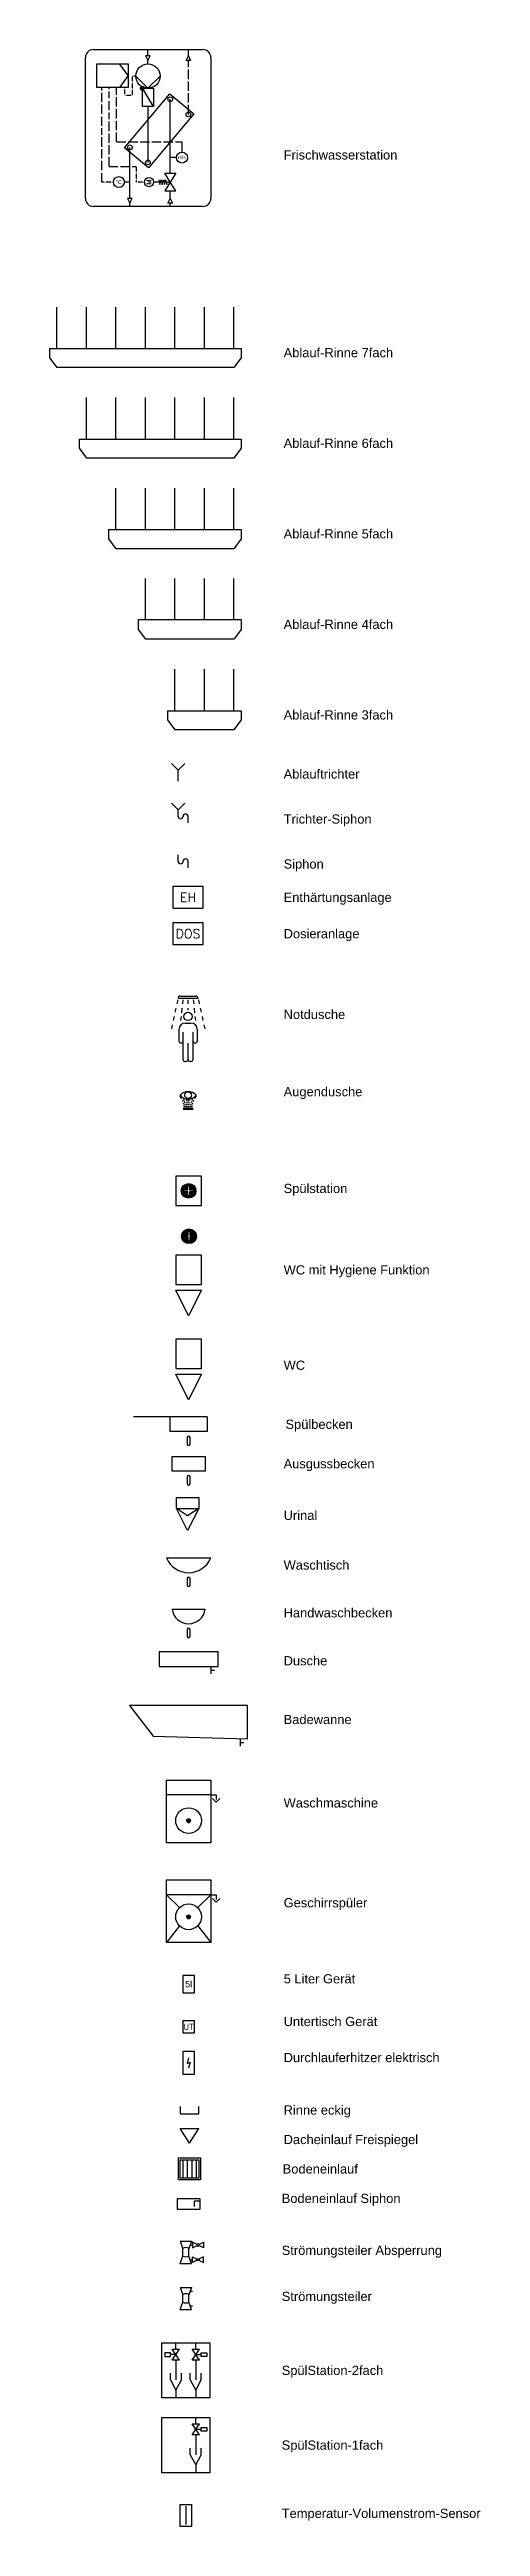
# Model space of a CAD drawing. Header units: millimetres. Extents: x 6818 to 12662, y -21665 to 11978.
import ezdxf
from ezdxf.enums import TextEntityAlignment as Align

# ---------------------------------------------------------------- set-up
doc = ezdxf.new("R2010")
doc.units = ezdxf.units.MM
doc.linetypes.add('AUSGEZOGEN', pattern=[0])
doc.linetypes.add('VERDECKT', pattern=[9.525, 6.35, -3.175])
doc.layers.add('X__PLAN', color=7, linetype='Continuous')
doc.styles.add('Romans', font='Romans.shx')
doc.styles.add('SIMPLEX', font='simplex', dxfattribs={"width": 0.8, "height": 2.5})
doc.styles.get("Standard").update_dxf_attribs({"font": 'arial.ttf'})

# ---------------------------------------------------------------- blocks, each defined once
blk = doc.blocks.new('Dosieranlage')
blk.add_lwpolyline([(-200, 150), (200, 150), (200, -150), (-200, -150)], close=True)
at = {"style": 'Romans'}
blk.add_text('DOS', height=125, dxfattribs=at).set_placement((0, 0), align=Align.MIDDLE_CENTER)
blk = doc.blocks.new('Enthärtungsanlage')
blk.add_lwpolyline([(-200, 150), (200, 150), (200, -150), (-200, -150)], close=True)
at = {"style": 'Romans'}
blk.add_text('EH', height=125, dxfattribs=at).set_placement((0, 0), align=Align.MIDDLE_CENTER)
blk = doc.blocks.new('Augendusche')
at = {"linetype": 'Continuous', "lineweight": -2}
for p, q in [((136, 28), (-136, 28)), ((107, 0), (-107, 0)), ((-34, 228), (-34, 257)), ((-34, 172), (-34, 200)), ((-34, 115), (-34, 144)), ((-34, 59), (-34, 87)), ((-34, 28), (-34, 30)), ((0, 254), (0, 226)), ((0, 198), (0, 170)), ((0, 141), (0, 113)), ((0, 85), (0, 57)), ((34, 228), (34, 257)), ((34, 172), (34, 200)), ((34, 115), (34, 144)), ((34, 59), (34, 87)), ((34, 28), (34, 30))]:
    blk.add_line(p, q, dxfattribs=at)
blk.add_circle((0, 391), 90.5, dxfattribs=at)
for centre, radius, start, end in [((-661, 16), 560, 29.37533, 38.96047), ((0, 175), 306, 44.76027, 135.23973), ((0, 543), 265, 214.97599, 325.02401), ((-661, 16), 560, 19.86102, 24.06528), ((-107, 28), 28.3, 180, 270), ((-661, 16), 560, 12.70748, 16.14214), ((-778, 25), 710, 18.20341, 21.09322), ((-661, 16), 560, 6.34846, 9.46107), ((-661, 16), 560, 1.21861, 3.33569), ((-778, 25), 710, 12.90299, 15.4913), ((-778, 25), 710, 7.97499, 10.40503), ((-778, 25), 710, 3.25979, 5.59706), ((-778, 25), 710, 0.24013, 0.9548), ((778, 25), 710, 179.0452, 179.75987), ((778, 25), 710, 174.40294, 176.74021), ((778, 25), 710, 169.59497, 172.02501), ((778, 25), 710, 164.5087, 167.09701), ((661, 16), 560, 176.66431, 178.78139), ((778, 25), 710, 158.90678, 161.79659), ((661, 16), 560, 170.53893, 173.65154), ((107, 28), 28.3, 270, 0), ((661, 16), 560, 163.85786, 167.29252), ((661, 16), 560, 155.93472, 160.13898), ((661, 16), 560, 141.03953, 150.62467)]:
    blk.add_arc(centre, radius, start, end, dxfattribs=at)
blk = doc.blocks.new('Notdusche')
at = {"color": 0, "linetype": 'Continuous', "lineweight": -2}
for p, q in [((-215, 0), (215, 0)), ((-379, -554), (-403, -667)), ((-330, -328), (-354, -441)), ((-281, -102), (-306, -215)), ((-271, -57), (271, -57)), ((-189, -554), (-202, -667)), ((-165, -328), (-178, -452)), ((-141, -102), (-153, -215)), ((0, -215), (0, -102)), ((0, -384), (0, -328)), ((141, -102), (153, -215)), ((165, -328), (178, -452)), ((189, -554), (202, -667)), ((271, -57), (271, -57)), ((281, -102), (306, -215)), ((330, -328), (354, -441)), ((379, -554), (403, -667)), ((-428, -780), (-452, -893)), ((-249, -905), (-249, -1221)), ((-136, -1719), (-136, -984)), ((-79, -735), (79, -735)), ((0, -1719), (0, -1278)), ((136, -1719), (136, -984)), ((249, -905), (249, -1221)), ((428, -780), (452, -893)), ((-79, -1775), (-57, -1775)), ((79, -1775), (57, -1775))]:
    blk.add_line(p, q, dxfattribs=at)
blk.add_circle((0, -554), 113, dxfattribs=at)
for centre, radius, start, end in [((-215, -57), 56.5, 90, 180), ((215, -57), 56.5, 0, 90), ((-79, -905), 170, 90, 180), ((-192, -1221), 56.5, 180, 270), ((-192, -1221), 56.5, 270, 0), ((79, -905), 170, 0, 90), ((192, -1221), 56.5, 180, 270), ((192, -1221), 56.5, 270, 0), ((-79, -1719), 56.5, 180, 270), ((-57, -1719), 56.5, 270, 0), ((57, -1719), 56.5, 180, 270), ((79, -1719), 56.5, 270, 0)]:
    blk.add_arc(centre, radius, start, end, dxfattribs=at)
blk = doc.blocks.new('Ablauftrichter')
for points in [[(-90, 90), (0, 0), (90, 90)], [(0, -150), (0, 0)]]:
    blk.add_lwpolyline(points)
blk = doc.blocks.new('Siphon')
for points in [[(-67.5, 0), (-67.5, 90)], [(67.5, -90), (67.5, 0)]]:
    blk.add_lwpolyline(points)
for centre, start, end in [((33.75, 0), 0, 180), ((-33.75, 0), 180, 0)]:
    blk.add_arc(centre, 33.75, start, end)
blk = doc.blocks.new('Trichter-Siphon')
for points in [[(-90, 90), (0, 0), (90, 90)], [(0, -90), (0, 0)], [(135, -180), (135, -90)]]:
    blk.add_lwpolyline(points)
for centre, start, end in [((33.75, -90), 180, 0), ((101.25, -90), 0, 180)]:
    blk.add_arc(centre, 33.75, start, end)
blk = doc.blocks.new('Ablauf-Rinne 5fach')
for p, q in [((-900, 260), (-900, 135)), ((-900, 135), (-800, 0)), ((-800, 260), (-800, 260)), ((900, 135), (800, 0)), ((900, 260), (900, 135))]:
    blk.add_line(p, q)
for points in [[(-900, 260), (900, 260)], [(800, 0), (-800, 0)]]:
    blk.add_lwpolyline(points)
blk = doc.blocks.new('Ablauf-Rinne 4fach')
for p, q in [((-700, 271), (-700, 135)), ((-700, 135), (-600, 0)), ((-600, 271), (-600, 271)), ((700, 135), (600, 0)), ((700, 271), (700, 135))]:
    blk.add_line(p, q)
for points in [[(-700, 271), (700, 271)], [(600, 0), (-600, 0)]]:
    blk.add_lwpolyline(points)
blk = doc.blocks.new('Ablauf-Rinne 33fach')
for p, q in [((-500, 260), (-500, 135)), ((-500, 135), (-400, 0)), ((-400, 260), (-400, 260)), ((500, 135), (400, 0)), ((500, 260), (500, 135))]:
    blk.add_line(p, q)
for points in [[(-500, 260), (500, 260)], [(400, 0), (-400, 0)]]:
    blk.add_lwpolyline(points)
blk = doc.blocks.new('Dacheinlauf Freispiegel')
for p, q in [((-125, 100), (125, 100)), ((0, -100), (-125, 100)), ((0, -100), (125, 100))]:
    blk.add_line(p, q)
blk = doc.blocks.new('Rinne eckig')
for p, q in [((-125, 50), (-125, -50)), ((125, -50), (125, 50)), ((-125, -50), (125, -50))]:
    blk.add_line(p, q)
blk = doc.blocks.new('Bodeneinlauf')
for p, q in [((-90, 125), (-90, -125)), ((-30, 125), (-30, -125)), ((30, 125), (30, -125)), ((90, 125), (90, -125))]:
    blk.add_line(p, q)
for points in [[(-150, 150), (150, 150), (150, -150), (-150, -150)], [(-125, 125), (125, 125), (125, -125), (-125, -125)]]:
    blk.add_lwpolyline(points, close=True)
blk = doc.blocks.new('Bodeneinlauf Siphon')
for p, q in [((0, 0), (-75, 0)), ((-75, 0), (-75, -75))]:
    blk.add_line(p, q)
for points in [[(0, 37.5), (0, -112.5), (-300, -112.5), (-300, 37.5)], [(-300, 37.5), (0, 37.5)]]:
    blk.add_lwpolyline(points)
blk = doc.blocks.new('Spülstation')
h = blk.add_hatch(color=2)
h.paths.add_polyline_path([(100, 0, 1), (-100, 0, 1)])
h.paths.add_polyline_path([(12.5, -12.5), (12.5, -67.5), (-12.5, -67.5), (-12.5, -12.5), (-67.5, -12.5), (-67.5, 12.5), (-12.5, 12.5), (-12.5, 67.5), (12.5, 67.5), (12.5, 12.5), (67.5, 12.5), (67.5, -12.5)], flags=16)
at = {"linetype": 'Continuous'}
for p, q in [((-67.5, -12.5), (-67.5, 12.5)), ((-67.5, 12.5), (-12.5, 12.5)), ((-12.5, 67.5), (12.5, 67.5)), ((-12.5, 12.5), (-12.5, 67.5)), ((12.5, 67.5), (12.5, 12.5)), ((12.5, 12.5), (67.5, 12.5)), ((67.5, 12.5), (67.5, -12.5)), ((-12.5, -12.5), (-67.5, -12.5)), ((-12.5, -67.5), (-12.5, -12.5)), ((12.5, -67.5), (-12.5, -67.5)), ((12.5, -12.5), (12.5, -67.5)), ((67.5, -12.5), (12.5, -12.5))]:
    blk.add_line(p, q, dxfattribs=at)
at = {"color": 0, "linetype": 'Continuous', "lineweight": -2}
blk.add_lwpolyline([(-175, -200), (175, -200), (175, 200), (-175, 200), (-175, -200)], dxfattribs=at)
at = {"linetype": 'Continuous'}
blk.add_circle((0, 0), 100, dxfattribs=at)
blk = doc.blocks.new('WC mit Hygiene Funktion')
h = blk.add_hatch(color=2)
h.paths.add_polyline_path([(105, 668, 1), (-95, 668, 1)])
h.paths.add_polyline_path([(18, 656), (18, 601), (-7, 601), (-7, 656), (-62, 656), (-62, 681), (-7, 681), (-7, 736), (18, 736), (18, 681), (73, 681), (73, 656)], flags=16)
at = {"linetype": 'Continuous'}
for p, q in [((-62, 656), (-62, 681)), ((-62, 681), (-7, 681)), ((-7, 736), (18, 736)), ((-7, 681), (-7, 736)), ((18, 736), (18, 681)), ((18, 681), (73, 681)), ((73, 681), (73, 656)), ((-7, 656), (-62, 656)), ((-7, 601), (-7, 656)), ((18, 601), (-7, 601)), ((18, 656), (18, 601)), ((73, 656), (18, 656))]:
    blk.add_line(p, q, dxfattribs=at)
at = {"color": 0, "linetype": 'Continuous', "lineweight": -2}
for p, q in [((-175, -62), (175, -62)), ((0, -412), (-175, -62)), ((175, -62), (0, -412))]:
    blk.add_line(p, q, dxfattribs=at)
blk.add_lwpolyline([(-175, 12), (175, 12), (175, 412), (-175, 412), (-175, 12)], dxfattribs=at)
at = {"linetype": 'Continuous'}
blk.add_circle((5, 668), 100, dxfattribs=at)
blk = doc.blocks.new('WC')
at = {"color": 0, "linetype": 'Continuous', "lineweight": -2}
for p, q in [((-175, -62.5), (175, -62.5)), ((0, -412.5), (-175, -62.5)), ((175, -62.5), (0, -412.5))]:
    blk.add_line(p, q, dxfattribs=at)
blk.add_lwpolyline([(-175, 12.5), (175, 12.5), (175, 412.5), (-175, 412.5), (-175, 12.5)], dxfattribs=at)
blk = doc.blocks.new('Spülbecken')
at = {"color": 0, "linetype": 'Continuous', "lineweight": -2}
for p, q in [((250, 100), (-750, 100)), ((-250, -100), (-250, 100)), ((250, 100), (250, -100)), ((250, -100), (-250, -100))]:
    blk.add_line(p, q, dxfattribs=at)
blk.add_lwpolyline([(-20, -180), (-20, -270, 1), (20, -270), (20, -180, 1), (-20, -180, 1)], format="xyb", dxfattribs=at)
blk = doc.blocks.new('Ausgussbecken')
at = {"color": 0, "linetype": 'Continuous', "lineweight": -2}
for p, q in [((-225, 100), (225, 100)), ((-225, -100), (-225, 100)), ((225, 100), (225, -100)), ((225, -100), (-225, -100))]:
    blk.add_line(p, q, dxfattribs=at)
blk.add_lwpolyline([(-20, -180), (-20, -270, 1), (20, -270), (20, -180, 1), (-20, -180, 1)], format="xyb", dxfattribs=at)
blk = doc.blocks.new('Urinal')
at = {"color": 0, "linetype": 'Continuous', "lineweight": -2}
for p, q in [((-150, 75), (-150, 225)), ((-150, 225), (150, 225)), ((0, -225), (-150, 75)), ((0, -25), (-150, 75)), ((-150, 75), (150, 75)), ((150, 75), (0, -225)), ((150, 75), (0, -25)), ((150, 225), (150, 75))]:
    blk.add_line(p, q, dxfattribs=at)
blk = doc.blocks.new('Waschtisch')
at = {"color": 0, "linetype": 'Continuous', "lineweight": -2}
for p, q in [((-300, 100), (300, 100)), ((0, 100), (0, 100))]:
    blk.add_line(p, q, dxfattribs=at)
blk.add_lwpolyline([(-20, -180), (-20, -270, 1), (20, -270), (20, -180, 1), (-20, -180, 1)], format="xyb", dxfattribs=at)
blk.add_arc((0, 225), 325, 202.6199, 337.3801, dxfattribs=at)
blk = doc.blocks.new('Handwaschbecken')
at = {"color": 0, "linetype": 'Continuous', "lineweight": -2}
blk.add_line((-225, 100), (225, 100), dxfattribs=at)
blk.add_lwpolyline([(-20, -180), (-20, -270, 1), (20, -270), (20, -180, 1), (-20, -180, 1)], format="xyb", dxfattribs=at)
blk.add_arc((0, 126.5625), 226.5625, 186.73292133, 353.26707867, dxfattribs=at)
blk = doc.blocks.new('Dusche')
at = {"color": 0, "linetype": 'Continuous', "lineweight": -2}
for p, q in [((300, -100), (300, -200)), ((300, -150), (350, -150))]:
    blk.add_line(p, q, dxfattribs=at)
blk.add_lwpolyline([(-400, 100), (-400, -100), (400, -100), (400, 100), (-400, 100)], dxfattribs=at)
blk = doc.blocks.new('Badewanne')
at = {"color": 0, "linetype": 'Continuous', "lineweight": -2}
for p, q in [((541, -242), (541, -342)), ((541, -292), (591, -292))]:
    blk.add_line(p, q, dxfattribs=at)
blk.add_lwpolyline([(641, 208), (-959, 208), (-641, -208), (641, -242)], close=True, dxfattribs=at)
blk = doc.blocks.new('Waschmaschine')
h = blk.add_hatch()
h.set_pattern_fill('_USER', color=256, style=0, double=1, pattern_type=0)
h.set_pattern_definition([(0, (-5e-12, -247), (0, 1), []), (90, (-5e-12, -247), (-1, 1e-16), [])])
h.paths.add_polyline_path([(25, -125, 1), (-25, -125, 1)])
at = {"color": 0, "linetype": 'Continuous', "lineweight": -2}
for p, q in [((-300, -425), (-300, 425)), ((-300, 425), (300, 425)), ((300, 425), (300, -425)), ((300, 225), (-300, 225)), ((300, -425), (-300, -425))]:
    blk.add_line(p, q, dxfattribs=at)
for points in [[(300, 225), (375, 225), (375, 162.5)], [(425, 175), (375, 125), (325, 175)]]:
    blk.add_lwpolyline(points, dxfattribs=at)
blk.add_circle((0, -125), 175, dxfattribs=at)
blk.add_circle((0, -125), 25)
blk = doc.blocks.new('Geschirrspüler')
h = blk.add_hatch()
h.set_pattern_fill('_USER', color=256, style=0, double=1, pattern_type=0)
h.set_pattern_definition([(0, (-7e-12, -197), (0, 1), []), (90, (-7e-12, -197), (-1, 1e-16), [])])
h.paths.add_polyline_path([(25, -75, 1), (-25, -75, 1)])
at = {"color": 0, "linetype": 'Continuous', "lineweight": -2}
for p, q in [((-300, -425), (-300, 425)), ((-300, 425), (300, 425)), ((300, 425), (300, -425)), ((300, 225), (-300, 225)), ((-300, 225), (-125, 50)), ((300, 225), (125, 50)), ((-125, -200), (-300, -425)), ((125, -200), (300, -425)), ((300, -425), (-300, -425))]:
    blk.add_line(p, q, dxfattribs=at)
for points in [[(300, 225), (375, 225), (375, 162)], [(425, 175), (375, 125), (325, 175)]]:
    blk.add_lwpolyline(points, dxfattribs=at)
blk.add_circle((0, -75), 175, dxfattribs=at)
blk.add_circle((0, -75), 25)
blk = doc.blocks.new('5 Liter Gerät')
at = {"color": 0, "linetype": 'Continuous', "lineweight": -2}
for p, q in [((-80, 117.5), (-80, -117.5)), ((80, 117.5), (-80, 117.5)), ((80, -117.5), (80, 117.5)), ((-80, -117.5), (80, -117.5))]:
    blk.add_line(p, q, dxfattribs=at)
blk.add_text('5l', height=87.5, dxfattribs=at).set_placement((0, 0), align=Align.MIDDLE_CENTER)
blk = doc.blocks.new('Untertisch Gerät')
at = {"color": 0, "linetype": 'Continuous', "lineweight": -2}
for p, q in [((80, 80), (-80, 80)), ((-80, 80), (-80, -80)), ((80, -80), (80, 80)), ((-80, -80), (80, -80))]:
    blk.add_line(p, q, dxfattribs=at)
at = {"color": 0, "linetype": 'Continuous', "lineweight": -2, "width": 0.8}
blk.add_text('UT', height=87.5, dxfattribs=at).set_placement((0, 0), align=Align.MIDDLE_CENTER)
blk = doc.blocks.new('Durchlauferhitzer elektrisch')
at = {"color": 0, "linetype": 'Continuous', "lineweight": -2}
for p, q in [((-80, 155), (-80, -155)), ((80, 155), (-80, 155)), ((0, 70), (-20, -10)), ((-20, -10), (20, 10)), ((20, 10), (0, -70)), ((80, -155), (80, 155)), ((-80, -155), (80, -155))]:
    blk.add_line(p, q, dxfattribs=at)
blk = doc.blocks.new('Ablauf-Rinne 6fach')
for p, q in [((-1100, 260), (-1100, 135)), ((-1100, 135), (-1000, 0)), ((-1000, 260), (-1000, 260)), ((1100, 135), (1000, 0)), ((1100, 260), (1100, 135))]:
    blk.add_line(p, q)
for points in [[(-1100, 260), (1100, 260)], [(1000, 0), (-1000, 0)]]:
    blk.add_lwpolyline(points)
blk = doc.blocks.new('Ablauf-Rinne 7fach')
for p, q in [((-1300, 260), (-1300, 135)), ((-1300, 135), (-1200, 0)), ((-1200, 260), (-1200, 260)), ((1300, 135), (1200, 0)), ((1300, 260), (1300, 135))]:
    blk.add_line(p, q)
for points in [[(-1300, 260), (1300, 260)], [(1200, 0), (-1200, 0)]]:
    blk.add_lwpolyline(points)
blk = doc.blocks.new('Frischwasserstation')
at = {"linetype": 'Continuous'}
h = blk.add_hatch(dxfattribs=at)
h.set_pattern_fill('_USER', color=0, scale=0.4, angle=-90, style=0, double=1, pattern_type=0)
h.set_pattern_definition([(270, (-75, 539.62506), (0.4, -1e-16), []), (360, (-75, 539.62506), (1e-16, 0.4), [])])
h.paths.add_polyline_path([(-75, 515, 1), (-75, 565, 1)])
for p, q in [((-747, 1065), (747, 1065)), ((0, 982), (0, 1065)), ((-847, -958), (-847, 958)), ((0, 870), (0, 918)), ((853, 958), (853, -958)), ((-320, -269), (297, 466)), ((297, 466), (624, 192)), ((303, -615), (303, 391)), ((0, 290), (0, -468)), ((624, 192), (7, -543)), ((7, -543), (-320, -269)), ((-245, -960), (-245, -263)), ((388, -402), (303, -402)), ((-245, -735), (-319, -735)), ((303, -960), (303, -855)), ((747, -1065), (-747, -1065)), ((-245, -1065), (-245, -1023)), ((303, -1065), (303, -1023))]:
    blk.add_line(p, q)
at = {"linetype": 'VERDECKT'}
for p, q in [((549, 982), (549, 1065)), ((549, 825), (549, 918)), ((549, 665), (549, 793)), ((-627, 510), (-627, 552)), ((-627, 350), (-627, 478)), ((-527, 529), (-527, 552)), ((-527, 403), (-527, 497)), ((-527, 243), (-527, 371)), ((-427, 451), (-427, 552)), ((-427, 291), (-427, 419)), ((549, 505), (549, 633)), ((549, 345), (549, 473)), ((-627, 190), (-627, 318)), ((-627, 30), (-627, 158)), ((-527, 118), (-527, 211)), ((-527, -42), (-527, 86)), ((-427, 131), (-427, 259)), ((-427, -28), (-427, 99)), ((549, 185), (549, 313)), ((-627, -95), (-627, -2)), ((-627, -255), (-627, -127)), ((-627, -415), (-627, -287)), ((-527, -202), (-527, -74)), ((-527, -362), (-527, -234)), ((-427, -188), (-427, -60)), ((-427, -188), (-299, -188)), ((-267, -188), (-139, -188)), ((-107, -188), (21, -188)), ((53, -188), (181, -188)), ((213, -188), (341, -188)), ((373, -188), (463, -188)), ((463, -327), (463, -188)), ((-627, -575), (-627, -447)), ((-627, -735), (-627, -607)), ((-527, -522), (-527, -394)), ((-527, -522), (-405, -522)), ((-373, -522), (-246, -522)), ((-214, -522), (-160, -522))]:
    blk.add_line(p, q, dxfattribs=at)
at = {"linetype": 'VERDECKT', "ltscale": 0.5}
for p, q in [((-213, 705), (-213, 446)), ((-165, 705), (-213, 705)), ((-320, 552), (-320, 446)), ((-320, 446), (-213, 446)), ((-160, -522), (-160, -735)), ((-469, -735), (-627, -735)), ((-49, -735), (-160, -735))]:
    blk.add_line(p, q, dxfattribs=at)
at = {"color": 0, "linetype": 'Continuous', "lineweight": -2}
for p, q in [((-75, 290), (-75, 515)), ((75, 290), (-62, 518)), ((-50, 540), (75, 540)), ((75, 540), (75, 290)), ((75, 290), (-75, 290))]:
    blk.add_line(p, q, dxfattribs=at)
at = {"color": 0, "linetype": 'ByBlock', "lineweight": -2}
for p, q in [((228, -615), (378, -615)), ((303, -735), (228, -615)), ((378, -615), (303, -735)), ((154, -735), (76, -735)), ((303, -735), (228, -855)), ((228, -855), (378, -855)), ((378, -855), (303, -735))]:
    blk.add_line(p, q, dxfattribs=at)
at = {"color": 0, "linetype": 'AUSGEZOGEN', "lineweight": -2}
for p, q in [((147, -704), (162, -766)), ((162, -766), (178, -704)), ((178, -704), (194, -766)), ((194, -766), (209, -704)), ((209, -704), (225, -766)), ((225, -766), (240, -704)), ((240, -704), (256, -766)), ((248, -735), (303, -735))]:
    blk.add_line(p, q, dxfattribs=at)
blk.add_lwpolyline([(-693, 872), (-267, 872), (-267, 552), (-693, 552)], close=True)
for points in [[(-267, 712), (-387, 872)], [(-267, 712), (-387, 552)]]:
    blk.add_lwpolyline(points)
at = {"color": 0, "linetype": 'Continuous', "lineweight": -2}
blk.add_lwpolyline([(165, 705), (0, 540), (-165, 705)], dxfattribs=at)
blk.add_circle((0, 705), 165, dxfattribs=at)
at = {"color": 0, "linetype": 'Continuous'}
blk.add_circle((-75, 540), 25, dxfattribs=at)
for centre in [(303, 391), (549, 185), (-245, -263), (0, -468)]:
    blk.add_circle(centre, 32)
at = {"color": 0}
for centre in [(463, -402), (-394, -735)]:
    blk.add_circle(centre, 75, dxfattribs=at)
at = {"color": 0, "linetype": 'ByBlock', "lineweight": -2}
blk.add_circle((14, -735), 62.5, dxfattribs=at)
for centre, start, end in [((-740, 958), 90, 180), ((747, 958), 0, 90), ((-740, -958), 180, 270), ((747, -958), 270, 0)]:
    blk.add_arc(centre, 107, start, end)
at = {"layer": 'X__PLAN'}
for points in [[(-31, 982), (0, 918), (31, 982), (-31, 982)], [(518, 918), (549, 982), (579, 918), (518, 918)], [(-276, -960), (-245, -1023), (-214, -960), (-276, -960)], [(272, -1023), (303, -960), (334, -1023), (272, -1023)]]:
    blk.add_lwpolyline(points, dxfattribs=at)
at = {"color": 0, "width": 0.8}
for s, height, p in [('m/s', 45, (410, -423)), ('3', 21.4, (453, -383))]:
    blk.add_text(s, height=height, dxfattribs=at).set_placement(p)
blk.add_text('°C', height=53.3, dxfattribs=at).set_placement((-394, -735), align=Align.MIDDLE_CENTER)
at = {"color": 0, "linetype": 'ByBlock', "lineweight": -2, "style": 'SIMPLEX'}
blk.add_text('M', height=62.5, rotation=90, dxfattribs=at).set_placement((14, -735), align=Align.MIDDLE)
blk = doc.blocks.new('Strömungsteiler Absperrung')
at = {"color": 7, "linetype": 'Continuous', "lineweight": -3}
for p, q in [((-75, 150), (75, 150)), ((-75, -150), (75, -150))]:
    blk.add_line(p, q, dxfattribs=at)
for p, q in [((-75, 150), (-40, 50)), ((-40, -50), (-40, 50)), ((75, 150), (40, 50)), ((40, -50), (40, 50)), ((57, 100), (90, 100)), ((-75, -150), (-40, -50)), ((75, -150), (40, -50)), ((57, -100), (90, -100))]:
    blk.add_line(p, q)
for points in [[(152, 106), (90, 137), (90, 62), (152, 94)], [(178, 106), (240, 137), (240, 62), (178, 94)], [(152, -106), (90, -137), (90, -62), (152, -94)], [(178, -106), (240, -137), (240, -62), (178, -94)]]:
    blk.add_lwpolyline(points, dxfattribs=at)
for points in [[(179, 100, 1), (151, 100, 1)], [(179, -100, -1), (151, -100, -1)]]:
    blk.add_lwpolyline(points, format="xyb", close=True, dxfattribs=at)
blk.add_ellipse((0, 50), major_axis=(40, 0), ratio=0.35252, start_param=0, end_param=3.141593)
at = {"extrusion": (0, 0, -1)}
blk.add_ellipse((0, -50), major_axis=(40, 0), ratio=0.35252, start_param=0, end_param=3.141593, dxfattribs=at)
blk = doc.blocks.new('Strömungsteiler')
at = {"color": 7, "linetype": 'Continuous', "lineweight": -3}
for p, q in [((-75, 150), (75, 150)), ((-75, -150), (75, -150))]:
    blk.add_line(p, q, dxfattribs=at)
for p, q in [((-75, 150), (-40, 50)), ((-40, -50), (-40, 50)), ((75, 150), (40, 50)), ((40, -50), (40, 50)), ((57, 100), (90, 100)), ((-75, -150), (-40, -50)), ((75, -150), (40, -50)), ((57, -100), (90, -100))]:
    blk.add_line(p, q)
blk.add_ellipse((0, 50), major_axis=(40, 0), ratio=0.35252, start_param=0, end_param=3.141593)
at = {"extrusion": (0, 0, -1)}
blk.add_ellipse((0, -50), major_axis=(40, 0), ratio=0.35252, start_param=0, end_param=3.141593, dxfattribs=at)
blk = doc.blocks.new('SpülStation-2fach')
for p, q in [((-325, 375), (325, 375)), ((-325, -375), (-325, 375)), ((-135, 290), (-135, 375)), ((135, 290), (135, 375)), ((325, 375), (325, -375)), ((-210, 240), (-285, 240)), ((-285, 240), (-285, 190)), ((-285, 190), (-210, 190)), ((-210, 190), (-210, 240)), ((-135, 215), (-210, 215)), ((-185, 290), (-85, 290)), ((-85, 140), (-185, 290)), ((-185, 140), (-85, 290)), ((-85, 140), (-185, 140)), ((-135, 140), (-135, -130)), ((85, 290), (185, 290)), ((185, 140), (85, 290)), ((85, 140), (185, 290)), ((185, 140), (85, 140)), ((135, 215), (210, 215)), ((135, 140), (135, -130)), ((210, 240), (285, 240)), ((210, 190), (210, 240)), ((285, 190), (210, 190)), ((285, 240), (285, 190)), ((-210, -130), (-210, -40)), ((-210, -130), (-135, -270)), ((-135, -270), (-60, -130)), ((-135, -270), (-135, -375)), ((-60, -130), (-60, -40)), ((60, -130), (60, -40)), ((60, -130), (135, -270)), ((135, -270), (210, -130)), ((135, -270), (135, -375)), ((210, -130), (210, -40)), ((325, -375), (-325, -375))]:
    blk.add_line(p, q)
blk = doc.blocks.new('SpülStation-1fach')
for p, q in [((-325, 375), (325, 375)), ((-325, -375), (-325, 375)), ((135, 290), (135, 375)), ((325, 375), (325, -375)), ((85, 290), (185, 290)), ((185, 140), (85, 290)), ((85, 140), (185, 290)), ((185, 140), (85, 140)), ((135, 215), (210, 215)), ((135, 140), (135, -130)), ((210, 240), (285, 240)), ((210, 190), (210, 240)), ((285, 190), (210, 190)), ((285, 240), (285, 190)), ((60, -130), (60, -40)), ((60, -130), (135, -270)), ((135, -270), (210, -130)), ((135, -270), (135, -375)), ((210, -130), (210, -40)), ((325, -375), (-325, -375))]:
    blk.add_line(p, q)
blk = doc.blocks.new('Temperatur-Volumenstrom-Sensor')
blk.add_line((0, 124.999985), (0, -124.999985))
blk.add_lwpolyline([(-74.999992, 149.999985), (74.999992, 149.999985), (74.999992, -149.999985), (-74.999992, -149.999985)], close=True)

msp = doc.modelspace()

# ---------------------------------------------------------------- linework, layer by layer
for p, q in [((6918, 7918), (6918, 8481)), ((7318, 7918), (7318, 8481)), ((7718, 7918), (7718, 8481)), ((8118, 7918), (8118, 8481)), ((8518, 7918), (8518, 8481)), ((8918, 7918), (8918, 8481)), ((9318, 7918), (9318, 8481)), ((7318, 6688), (7318, 7252)), ((7718, 6688), (7718, 7252)), ((8118, 6688), (8118, 7252)), ((8518, 6688), (8518, 7252)), ((8918, 6688), (8918, 7252)), ((9318, 6688), (9318, 7252)), ((7718, 5458), (7718, 6022)), ((8118, 5458), (8118, 6022)), ((8518, 5458), (8518, 6022)), ((8918, 5458), (8918, 6022)), ((9318, 5458), (9318, 6022)), ((8118, 4239), (8118, 4792)), ((8518, 4239), (8518, 4792)), ((8918, 4239), (8918, 4792)), ((9318, 4239), (9318, 4792)), ((8518, 2998), (8518, 3562)), ((8918, 2998), (8918, 3562)), ((9318, 2998), (9318, 3562))]:
    msp.add_line(p, q)

# ---------------------------------------------------------------- block references
for name, p in [('Frischwasserstation', (8152, 10913)), ('Ablauf-Rinne 7fach', (8118, 7658)), ('Ablauf-Rinne 6fach', (8318, 6428)), ('Ablauf-Rinne 5fach', (8518, 5198)), ('Ablauf-Rinne 4fach', (8718, 3968)), ('Ablauf-Rinne 33fach', (8918, 2738)), ('Ablauftrichter', (8561, 2189)), ('Trichter-Siphon', (8561, 1653)), ('Siphon', (8629, 952)), ('Enthärtungsanlage', (8696, 463)), ('Dosieranlage', (8696, -31)), ('Spülstation', (8704, -3524)), ('WC mit Hygiene Funktion', (8704, -4809)), ('WC', (8704, -5949)), ('Spülbecken', (8704, -6694)), ('Ausgussbecken', (8704, -7230)), ('Urinal', (8691, -7914)), ('Waschtisch', (8704, -8610)), ('Handwaschbecken', (8704, -9304)), ('Dusche', (8704, -9883)), ('Badewanne', (8863, -10724)), ('Waschmaschine', (8704, -11953)), ('Geschirrspüler', (8704, -13309)), ('5 Liter Gerät', (8704, -14298)), ('Untertisch Gerät', (8704, -14878)), ('Durchlauferhitzer elektrisch', (8704, -15368)), ('Rinne eckig', (8716, -16009)), ('Dacheinlauf Freispiegel', (8716, -16359)), ('Bodeneinlauf', (8716, -16809)), ('Bodeneinlauf Siphon', (8854, -17246)), ('Strömungsteiler Absperrung', (8666, -17942)), ('Strömungsteiler', (8666, -18568)), ('SpülStation-2fach', (8666, -19545)), ('SpülStation-1fach', (8666, -20560)), ('Temperatur-Volumenstrom-Sensor', (8666, -21515))]:
    msp.add_blockref(name, p)
at = {"xscale": 0.5, "yscale": 0.5, "zscale": 0.5}
for name, p in [('Notdusche', (8696, -878)), ('Augendusche', (8696, -2418))]:
    msp.add_blockref(name, p, dxfattribs=at)

# ---------------------------------------------------------------- texts
at = {"color": 7}
for s, p in [('Frischwasserstation', (9993, 10547)), ('Ablauf-Rinne 7fach', (9993, 7861)), ('Ablauf-Rinne 6fach', (9993, 6631)), ('Ablauf-Rinne 5fach', (9993, 5401)), ('Ablauf-Rinne 4fach', (9993, 4171)), ('Ablauf-Rinne 3fach', (9993, 2941)), ('Ablauftrichter', (9993, 2138)), ('Trichter-Siphon', (9993, 1527)), ('Siphon', (9993, 916)), ('Enthärtungsanlage', (9993, 463)), ('Dosieranlage', (9993, -31)), ('Notdusche', (9993, -1127)), ('Augendusche', (9993, -2177)), ('Spülstation', (9993, -3491)), ('WC mit Hygiene Funktion', (9993, -4597)), ('WC', (9993, -5892)), ('Spülbecken', (10018, -6694)), ('Ausgussbecken', (9993, -7230)), ('Urinal', (9993, -7931)), ('Waschtisch', (9993, -8606)), ('Handwaschbecken', (9993, -9255)), ('Dusche', (9993, -9906)), ('Badewanne', (9993, -10704)), ('Waschmaschine', (9993, -11837)), ('Geschirrspüler', (9993, -13193)), ('5 Liter Gerät', (9993, -14226)), ('Untertisch Gerät', (9993, -14806)), ('Durchlauferhitzer elektrisch', (9993, -15296)), ('Rinne eckig', (9993, -16009)), ('Dacheinlauf Freispiegel', (9993, -16409)), ('Bodeneinlauf', (9980, -16809)), ('Bodeneinlauf Siphon', (9967, -17209)), ('Strömungsteiler Absperrung', (9967, -17914)), ('Strömungsteiler ', (9967, -18540)), ('SpülStation-2fach', (9967, -19545)), ('SpülStation-1fach', (9967, -20560)), ('Temperatur-Volumenstrom-Sensor', (9967, -21487))]:
    msp.add_text(s, height=125, dxfattribs=at).set_placement(p, align=Align.MIDDLE_LEFT)

doc.saveas('drawing.dxf')
